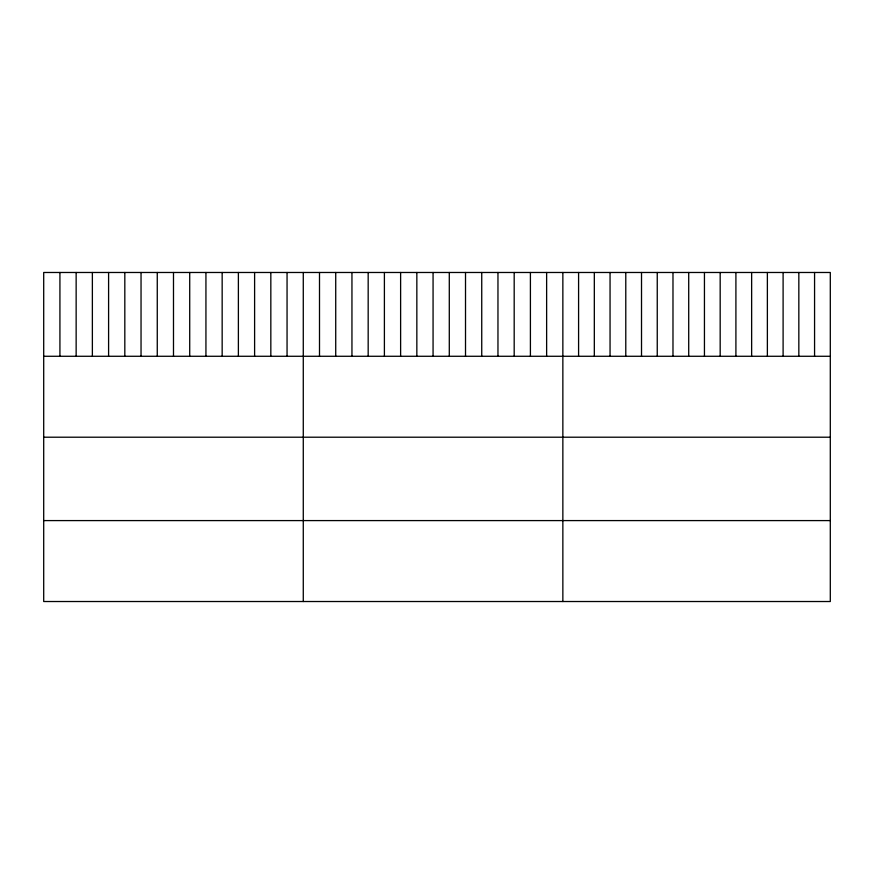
<?xml version="1.0" encoding="UTF-8"?>
<svg xmlns="http://www.w3.org/2000/svg" width="874" height="874" viewBox="0 0 874 874"><rect width="100%" height="100%" fill="white"/><g stroke="black" fill="none" stroke-linecap="round" stroke-linejoin="round"><path stroke-width="1.31" d="M830.3 356.275L830.3 601.52L43.7 601.52L43.7 272.48L830.3 272.48L830.3 356.275L43.7 356.275M43.7 437.208L830.3 437.208M43.7 520.587L830.3 520.587M814.568 272.48L814.568 356.275M798.836 272.48L798.836 356.275M783.104 272.48L783.104 356.275M767.372 272.48L767.372 356.275M751.64 272.48L751.64 356.275M735.908 272.48L735.908 356.275M720.176 272.48L720.176 356.275M704.444 272.48L704.444 356.275M688.712 272.48L688.712 356.275M672.98 272.48L672.98 356.275M657.248 272.48L657.248 356.275M641.516 272.48L641.516 356.275M625.784 272.48L625.784 356.275M610.052 272.48L610.052 356.275M594.32 272.48L594.32 356.275M578.588 272.48L578.588 356.275M562.856 272.48L562.856 601.52M546.632 272.48L546.632 356.275M530.409 272.48L530.409 356.275M514.185 272.48L514.185 356.275M497.962 272.48L497.962 356.275M481.738 272.48L481.738 356.275M465.514 272.48L465.514 356.275M449.291 272.48L449.291 356.275M433.067 272.48L433.067 356.275M416.843 272.48L416.843 356.275M400.62 272.48L400.62 356.275M384.396 272.48L384.396 356.275M368.173 272.48L368.173 356.275M351.949 272.48L351.949 356.275M335.725 272.48L335.725 356.275M319.502 272.48L319.502 356.275M303.278 272.48L303.278 601.52M287.054 272.48L287.054 356.275M270.831 272.48L270.831 356.275M254.607 272.48L254.607 356.275M238.383 272.48L238.383 356.275M222.16 272.48L222.16 356.275M205.936 272.48L205.936 356.275M189.713 272.48L189.713 356.275M173.489 272.48L173.489 356.275M157.265 272.48L157.265 356.275M141.042 272.48L141.042 356.275M124.818 272.48L124.818 356.275M108.595 272.48L108.595 356.275M92.371 272.48L92.371 356.275M76.147 272.48L76.147 356.275M59.924 272.48L59.924 356.275"/></g></svg>
